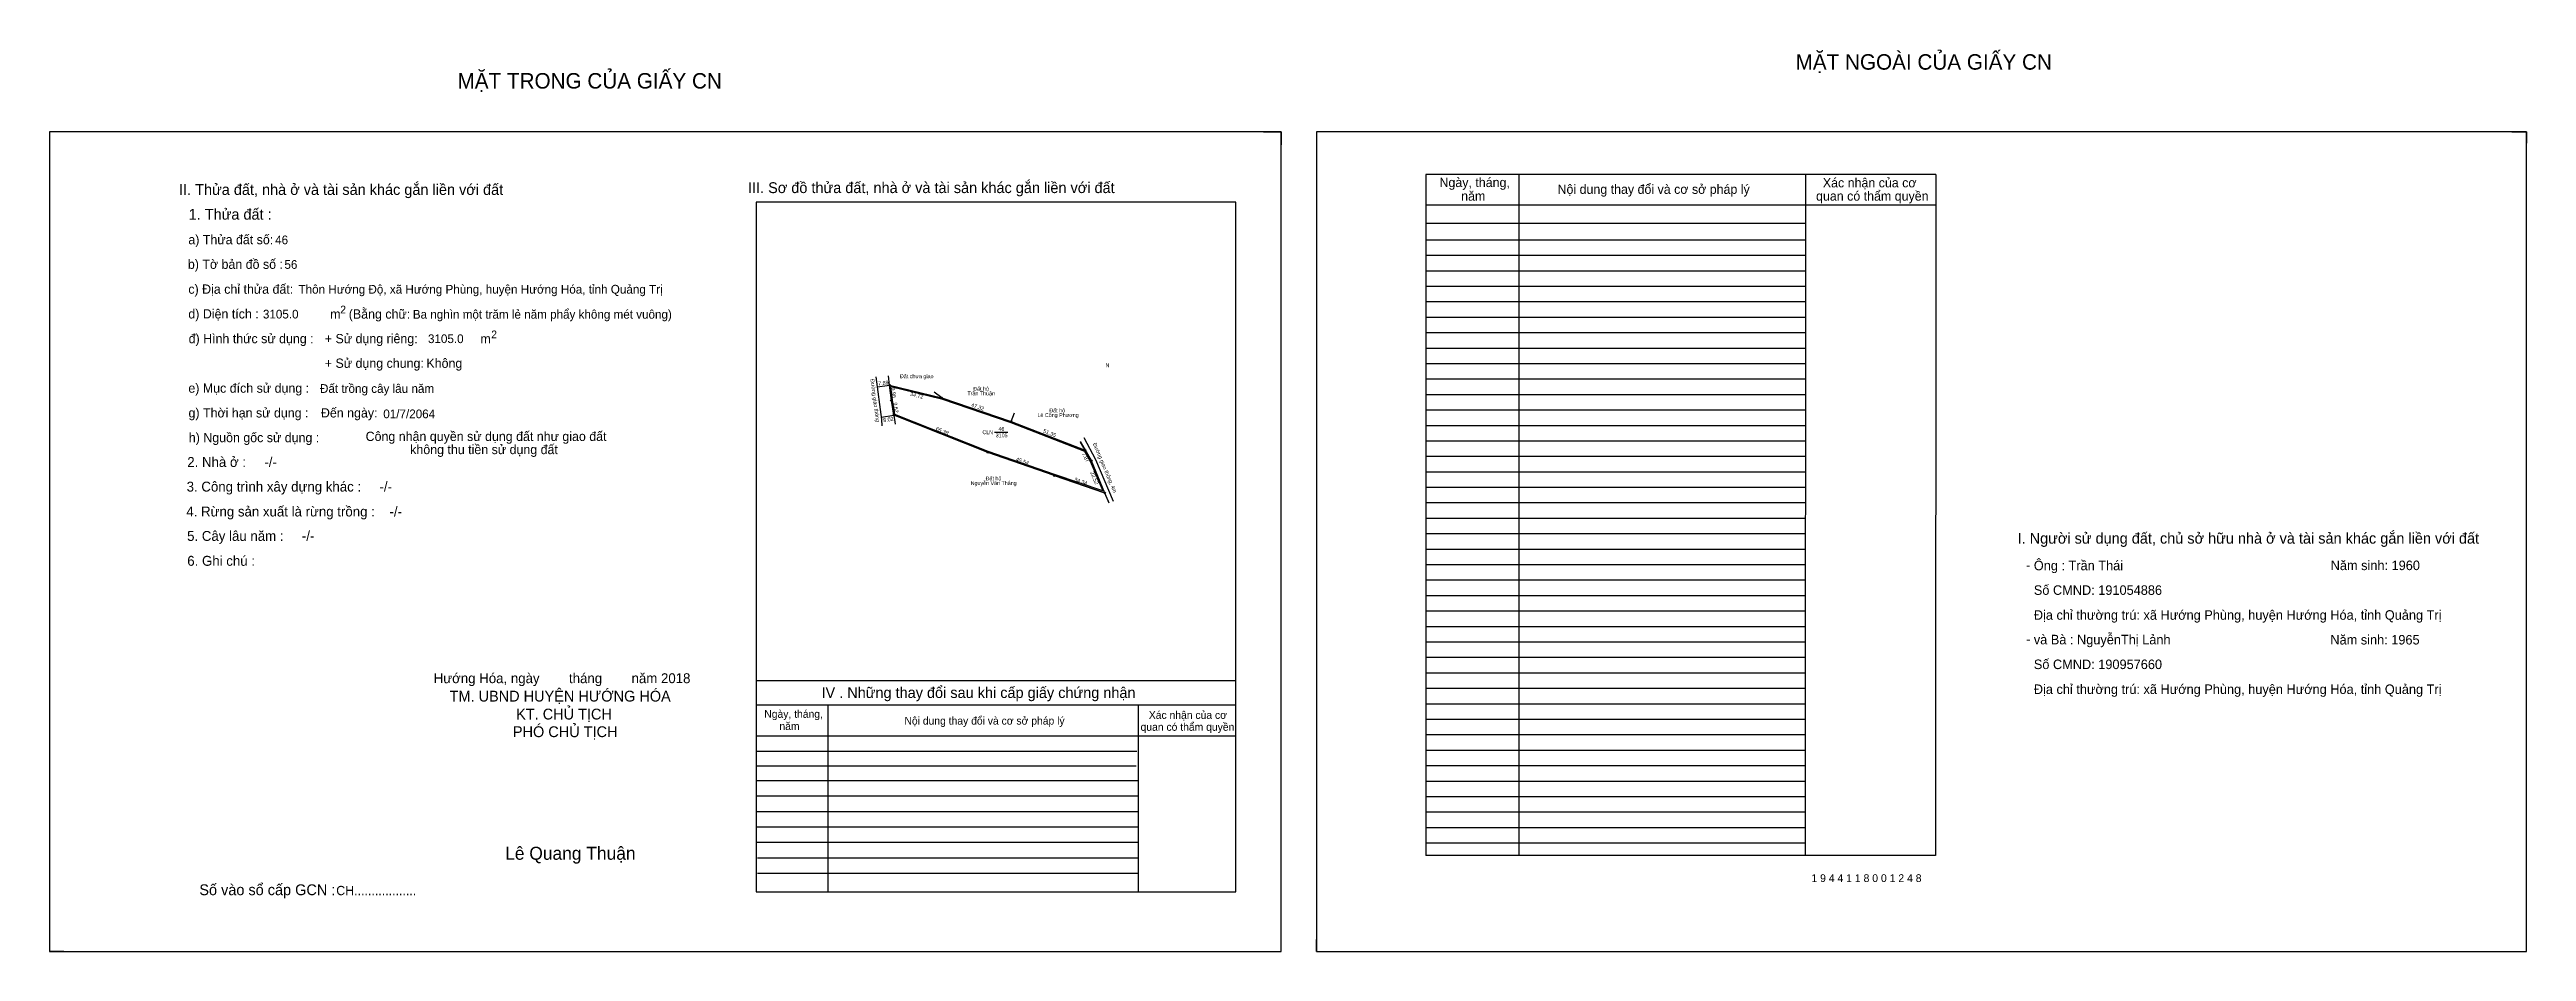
# Model space of a CAD drawing. Extents: x 531555 to 535064, y 1848466 to 1849054.
# Drawn here: x 533462 to 535064, y 1848470 to 1849054 of the extents above.
import ezdxf

# ---------------------------------------------------------------- set-up
doc = ezdxf.new("R2010")
doc.units = 0
for name, color, linetype in [('Default', 7, 'Continuous'), ('Level 1', 7, 'Continuous'), ('Level 10', 7, 'Continuous'), ('Level 11', 7, 'Continuous'), ('Level 13', 7, 'Continuous'), ('Level 23', 7, 'Continuous'), ('Level 27', 7, 'Continuous'), ('Level 36', 7, 'Continuous'), ('Level 49', 7, 'Continuous'), ('Level 5', 7, 'Continuous'), ('Level 55', 7, 'Continuous'), ('Level 6', 7, 'Continuous'), ('Level 7', 7, 'Continuous'), ('Level 8', 7, 'Continuous'), ('Level 9', 7, 'Continuous')]:
    doc.layers.add(name, color=color, linetype=linetype)

msp = doc.modelspace()

# ---------------------------------------------------------------- linework, layer by layer
at = {"layer": 'Level 10'}
for p, q in [((534247.3, 1849000.3), (534258.6, 1849000.3)), ((534258.6, 1849000.3), (534258.6, 1848991.9)), ((535054.1, 1849000.3), (535063.7, 1849000.3)), ((535063.7, 1849000.3), (535063.7, 1848992.9)), ((534005.5, 1848836.5), (534039.2, 1848828.3)), ((534039.2, 1848828.3), (534084, 1848813)), ((534112, 1848778), (534144.5, 1848766.9)), ((533462.5, 1848478.1), (533462.5, 1848470.3)), ((534281.4, 1848470.3), (534281.4, 1848478.1)), ((533471.7, 1848470.3), (533462.5, 1848470.3)), ((534281.4, 1848470.3), (534288.5, 1848470.3))]:
    msp.add_line(p, q, dxfattribs=at)
for points in [[(533462.5, 1848470.3), (534258.6, 1848470.3), (534258.6, 1849000.3), (533462.5, 1849000.3)], [(534281.4, 1848470.3), (535063.7, 1848470.3), (535063.7, 1849000.3), (534281.4, 1849000.3)], [(534008.2, 1848817.1), (534006.7, 1848826.6), (534005.5, 1848836.5), (534039.2, 1848828.3), (534084, 1848813), (534131.9, 1848794.5), (534135.9, 1848787.7), (534144.5, 1848766.9), (534112, 1848778), (534069, 1848793)], [(534008.9, 1848817.6), (534007.4, 1848826.7), (534006.3, 1848835.6), (534039, 1848827.6), (534083.8, 1848812.3), (534131.4, 1848793.9), (534135.2, 1848787.4), (534143.3, 1848768.1), (534112.2, 1848778.7), (534069.2, 1848793.7)]]:
    msp.add_lwpolyline(points, close=True, dxfattribs=at)
at = {"layer": 'Level 11'}
for centre in [(534005.5, 1848836.5), (534006.7, 1848826.6), (534039.2, 1848828.3), (534008.2, 1848817.1), (534008.2, 1848817.1), (534084, 1848813), (534131.9, 1848794.5), (534069, 1848793), (534112, 1848778), (534135.9, 1848787.7), (534144.5, 1848766.9)]:
    msp.add_circle(centre, 0.5, dxfattribs=at)
at = {"layer": 'Level 23'}
msp.add_line((534144.5, 1848766.9), (534147.3, 1848760.3), dxfattribs=at)
for points in [[(534000.8, 1848810.2), (534000.5, 1848814.2), (533996.8, 1848841.8)], [(534128.6, 1848800.1), (534135.9, 1848787.7), (534144.5, 1848766.9)], [(534150.2, 1848761.3), (534138.8, 1848788.3), (534131.2, 1848802.4)]]:
    msp.add_lwpolyline(points, dxfattribs=at)
at = {"layer": 'Level 27'}
for p, q in [((534005.5, 1848836.5), (534004.7, 1848842.5)), ((534039.2, 1848828.3), (534034.4, 1848831.9)), ((534008.2, 1848817.1), (534009.2, 1848811.2)), ((534084, 1848813), (534086.2, 1848818.6)), ((534131.9, 1848794.5), (534128.9, 1848799.7)), ((534144.5, 1848766.9), (534146.8, 1848761.4))]:
    msp.add_line(p, q, dxfattribs=at)
at = {"layer": 'Level 5'}
for p, q in [((533997.7, 1848835.5), (534005.5, 1848836.5)), ((534000.2, 1848815.8), (534008.2, 1848817.1))]:
    msp.add_line(p, q, dxfattribs=at)
at = {"layer": 'Level 7'}
for p, q in [((534597.4, 1848930.3), (534352.2, 1848930.3)), ((534597.4, 1848920.3), (534352.2, 1848920.3)), ((534597.4, 1848910.3), (534352.2, 1848910.3)), ((534597.4, 1848900.3), (534352.2, 1848900.3)), ((534597.4, 1848890.3), (534352.2, 1848890.3)), ((534597.4, 1848880.3), (534352.2, 1848880.3)), ((534597.4, 1848870.3), (534352.2, 1848870.3)), ((534597.4, 1848860.3), (534352.2, 1848860.3)), ((534597.4, 1848850.3), (534352.2, 1848850.3)), ((534597.4, 1848840.3), (534352.2, 1848840.3)), ((534597.4, 1848830.3), (534352.2, 1848830.3)), ((534597.4, 1848820.3), (534352.2, 1848820.3)), ((534597.4, 1848810.3), (534352.2, 1848810.3)), ((534597.4, 1848800.3), (534352.2, 1848800.3)), ((534597.4, 1848790.3), (534352.2, 1848790.3)), ((534597.4, 1848780.3), (534352.2, 1848780.3)), ((534597.4, 1848770.3), (534352.2, 1848770.3)), ((534597.4, 1848760.3), (534352.2, 1848760.3)), ((534597.4, 1848750.3), (534352.2, 1848750.3)), ((534597.4, 1848740.3), (534352.2, 1848740.3)), ((534597.4, 1848730.3), (534352.2, 1848730.3)), ((534597.4, 1848720.3), (534352.2, 1848720.3)), ((534597.4, 1848710.3), (534352.2, 1848710.3)), ((534597.4, 1848700.3), (534352.2, 1848700.3)), ((534597.4, 1848690.3), (534352.2, 1848690.3)), ((534597.4, 1848680.3), (534352.2, 1848680.3)), ((534597.4, 1848670.3), (534352.2, 1848670.3)), ((534597.4, 1848660.3), (534352.2, 1848660.3)), ((534597.4, 1848650.3), (534352.2, 1848650.3)), ((534597.4, 1848640.3), (534352.2, 1848640.3)), ((534597.4, 1848630.3), (534352.2, 1848630.3)), ((534597.4, 1848620.3), (534352.2, 1848620.3)), ((534597.4, 1848610.3), (534352.2, 1848610.3)), ((534165.4, 1848599.6), (533919.3, 1848599.6)), ((534164.9, 1848590.1), (533919.3, 1848590.1)), ((534597.4, 1848600.3), (534352.2, 1848600.3)), ((534597.4, 1848590.3), (534352.2, 1848590.3)), ((534166.2, 1848580.7), (533919.3, 1848580.7)), ((534166.2, 1848570.7), (533919.3, 1848570.7)), ((534597.4, 1848580.3), (534352.2, 1848580.3)), ((534597.4, 1848570.3), (534352.2, 1848570.3)), ((534166.2, 1848560.7), (533919.3, 1848560.7)), ((534597.4, 1848560.3), (534352.2, 1848560.3)), ((534166.2, 1848550.7), (533919.3, 1848550.7)), ((534166.2, 1848540.7), (533919.3, 1848540.7)), ((534597.4, 1848550.3), (534352.2, 1848550.3)), ((534597.4, 1848540.3), (534352.2, 1848540.3)), ((534166.2, 1848530.7), (533920.1, 1848530.7)), ((534166.2, 1848520.7), (533920.1, 1848520.7))]:
    msp.add_line(p, q, dxfattribs=at)
at = {"layer": 'Level 8'}
for p, q in [((534681.8, 1848972.8), (534352.2, 1848972.8)), ((534352.2, 1848972.8), (534352.2, 1848532.3)), ((534412.2, 1848972.8), (534412.2, 1848532.3)), ((534597.6, 1848972.6), (534597.4, 1848532.3)), ((534681.8, 1848972.8), (534681.7, 1848532.3)), ((534229.3, 1848954.9), (533919.3, 1848954.9)), ((533919.3, 1848954.9), (533919.3, 1848508.9)), ((534229.3, 1848508.9), (534229.3, 1848954.9)), ((534681.8, 1848952.8), (534352.2, 1848952.8)), ((534597.4, 1848941), (534352.2, 1848941)), ((534229.3, 1848645.3), (533919.3, 1848645.3)), ((534229.3, 1848629.6), (533919.3, 1848629.6)), ((533965.5, 1848629.6), (533965.5, 1848508.9)), ((534166.2, 1848629.6), (534166.2, 1848508.9)), ((534229.3, 1848609.6), (533919.3, 1848609.6)), ((534681.7, 1848532.3), (534352.2, 1848532.3)), ((533919.3, 1848508.9), (534229.3, 1848508.9))]:
    msp.add_line(p, q, dxfattribs=at)
at = {"layer": 'Level 9'}
msp.add_line((534073.4, 1848806.1), (534082, 1848806.1), dxfattribs=at)

# ---------------------------------------------------------------- texts
at = {"layer": 'Default'}
for s, p in [('e) Mục đích sử dụng :', (533552.2, 1848831.6)), ('g) Thời hạn sử dụng :', (533552.3, 1848815.6)), ('Đến ngày:', (533637.9, 1848815.6)), ('h) Nguồn gốc sử dụng :', (533552.5, 1848799.6)), ('Công nhận quyền sử dụng đất như giao đất', (533666.8, 1848800.4)), ('không thu tiền sử dụng đất', (533695.6, 1848791.9))]:
    msp.add_text(s, height=6, dxfattribs=at).set_placement(p)
at = {"layer": 'Level 1'}
msp.add_text('N', height=2.5, dxfattribs=at).set_placement((534145.1, 1848848.1))
at = {"layer": 'Level 13'}
for s, p in [('CLN', (534065.5, 1848804.8)), ('3105', (534074.1, 1848802.8)), ('46', (534075.9, 1848806.9))]:
    msp.add_text(s, height=2.5, dxfattribs=at).set_placement(p)
at = {"layer": 'Level 36'}
for s, p in [('Đất chưa giao', (534012.2, 1848841)), ('Trần Thuận', (534055.8, 1848829.9)), ('Đất hộ', (534059.6, 1848832.9)), ('Lê Công Phương', (534101.1, 1848815.9)), ('Đất hộ', (534108.8, 1848818.9)), ('Đất hộ', (534067.6, 1848774.9)), ('Nguyễn Văn Thắng', (534057.9, 1848771.9))]:
    msp.add_text(s, height=2.5, dxfattribs=at).set_placement(p)
at = {"layer": 'Level 49'}
for s, rotation, p in [('9.96', 277.0394, (534006.5, 1848834.8)), ('34.72', 346.34, (534018.6, 1848829.7)), ('9.62', 279.1491, (534007.8, 1848825.1)), ('47.32', 341.1362, (534058, 1848822.7)), ('65.38', 338.3516, (534035.1, 1848807.3)), ('51.35', 338.872, (534104.5, 1848805.9)), ('45.54', 340.7693, (534086.9, 1848787.6)), ('7.87', 300.3141, (534129.4, 1848792.1)), ('22.52', 292.5338, (534135.2, 1848780)), ('34.34', 341.143, (534124.6, 1848774.5))]:
    msp.add_text(s, height=2.5, rotation=rotation, dxfattribs=at).set_placement(p)
at = {"layer": 'Level 5'}
for s, rotation, p in [('Đường giao thông', 277.5078, (533993.1, 1848840.3)), ('7.89', 7.0656, (533998.3, 1848836.2)), ('8.02', 9.1491, (534001.6, 1848812.5)), ('Đường giao thông, 4m', 292.8784, (534136.8, 1848798.6))]:
    msp.add_text(s, height=2.5, rotation=rotation, dxfattribs=at).set_placement(p)
at = {"layer": 'Level 55'}
for s, height, p in [('1', 0.4, (534005.4, 1848836.5)), ('0', 0.11, (534005.4, 1848836.4)), ('0', 0.11, (534005.4, 1848836.4)), ('0', 0.11, (534005.4, 1848836.4)), ('0', 0.11, (534005.4, 1848836.4)), ('10', 0.4, (534006.4, 1848826.6)), ('0', 0.11, (534006.7, 1848826.5)), ('0', 0.11, (534006.7, 1848826.5)), ('2', 0.4, (534039.1, 1848828.3)), ('37', 0.11, (534039.1, 1848828.2)), ('0', 0.11, (534039.2, 1848828.2)), ('0', 0.11, (534039.2, 1848828.2)), ('9', 0.4, (534008.1, 1848817.1)), ('0', 0.11, (534008.2, 1848817)), ('53', 0.11, (534008.2, 1848817)), ('0', 0.11, (534008.2, 1848817)), ('3', 0.4, (534083.9, 1848813)), ('37', 0.11, (534083.9, 1848812.9)), ('38', 0.11, (534083.9, 1848812.9)), ('4', 0.4, (534131.8, 1848794.5)), ('38', 0.11, (534131.8, 1848794.4)), ('0', 0.11, (534131.9, 1848794.4)), ('8', 0.4, (534068.9, 1848793)), ('53', 0.11, (534068.9, 1848792.9)), ('7', 0.4, (534111.9, 1848778)), ('53', 0.11, (534111.9, 1848777.9)), ('5', 0.4, (534135.7, 1848787.7)), ('0', 0.11, (534135.8, 1848787.6)), ('6', 0.4, (534144.4, 1848766.9)), ('53', 0.11, (534144.4, 1848766.8)), ('0', 0.11, (534144.5, 1848766.8))]:
    msp.add_text(s, height=height, dxfattribs=at).set_placement(p)
at = {"layer": 'Level 6'}
for s, height, p in [('46', 5.63, (533608.3, 1848927.6)), ('56', 5.63, (533614.3, 1848911.7)), ('Thôn Hướng Độ, xã Hướng Phùng, huyện Hướng Hóa, tỉnh Quảng Trị', 5.64, (533623.4, 1848895.7)), ('3105.0', 5.63, (533600.4, 1848879.6)), ('Ba nghìn một trăm lẻ năm phẩy không mét vuông)', 5.632, (533697.3, 1848879.5)), ('3105.0', 5.63, (533707.1, 1848863.7)), ('Đất trồng cây lâu năm', 5.64, (533637.3, 1848831.5)), ('01/7/2064', 5.64, (533678.2, 1848815.1)), ('Ông : Trần Thái', 6.16, (534745.2, 1848716.8)), ('Năm sinh: 1960', 6.16, (534937.1, 1848716.9)), ('Số CMND: 191054886', 6.16, (534745.2, 1848700.9)), ('Địa chỉ thường trú: xã Hướng Phùng, huyện Hướng Hóa, tỉnh Quảng Trị', 6.16, (534745.2, 1848684.8)), ('và Bà : NguyễnThị Lảnh', 6.16, (534745.2, 1848668.9)), ('Năm sinh: 1965', 6.16, (534936.9, 1848668.8)), ('Số CMND: 190957660', 6.16, (534745.2, 1848652.9)), ('Địa chỉ thường trú: xã Hướng Phùng, huyện Hướng Hóa, tỉnh Quảng Trị', 6.16, (534745.2, 1848636.8)), ('1 9 4 4 1 1 8 0 0 1 2 4 8', 5.04, (534601.4, 1848515.2))]:
    msp.add_text(s, height=height, dxfattribs=at).set_placement(p)
at = {"layer": 'Level 7'}
for s, height, p in [('MẶT NGOÀI CỦA GIẤY CN', 10, (534591.2, 1849040.5)), ('MẶT TRONG CỦA GIẤY CN', 10, (533726.2, 1849028.3)), ('Ngày, tháng,', 6, (534361, 1848964.6)), ('Xác nhận của cơ', 6, (534608.8, 1848964.4)), ('II. Thửa đất, nhà ở và tài sản khác gắn liền với đất', 7, (533546.2, 1848959.5)), ('III. Sơ đồ thửa đất, nhà ở và tài sản khác gắn liền với đất', 7, (533914, 1848960.7)), ('năm', 6, (534375, 1848955.8)), ('Nội dung thay đổi và cơ sở pháp lý', 6, (534437.3, 1848960.2)), (' quan có thẩm quyền', 6, (534602.2, 1848955.8)), ('1. Thửa đất :', 7, (533552.4, 1848943.5)), ('a) Thửa đất số:', 6, (533552.2, 1848927.6)), ('b) Tờ bản đồ số :', 6, (533551.9, 1848911.7)), ('c) Địa chỉ thửa đất:', 6, (533552.2, 1848895.6)), ('d) Diện tích :', 6, (533552.2, 1848879.6)), ('m', 6, (533643.9, 1848879.5)), ('2', 5, (533650.4, 1848882.9)), ('(Bằng chữ:', 6, (533655.9, 1848879.5)), ('đ) Hình thức sử dụng :', 6, (533552.4, 1848863.6)), ('+ Sử dụng riêng:', 6, (533640.4, 1848863.6)), ('m', 6, (533741, 1848863.5)), ('2', 5, (533748, 1848866.8)), ('+ Sử dụng chung:', 6, (533640.4, 1848847.7)), ('Không', 6, (533706.1, 1848847.7)), ('2. Nhà ở :     -/-', 6.4, (533551.5, 1848783.6)), ('3. Công trình xây dựng khác :     -/-', 6.4, (533551.1, 1848767.7)), ('4. Rừng sản xuất là rừng trồng :    -/-', 6.4, (533550.9, 1848751.6)), ('5. Cây lâu năm :     -/-', 6.4, (533551.4, 1848735.8)), ('I. Người sử dụng đất, chủ sở hữu nhà ở và tài sản khác gắn liền với đất', 7, (534734.7, 1848734)), ('6. Ghi chú :', 6.4, (533551.5, 1848719.7)), ('-', 6.4, (534740.1, 1848717)), ('-', 6.4, (534740.2, 1848669.1)), ('Hướng Hóa, ngày        tháng        năm 2018', 6.4, (533710.8, 1848643.8)), ('TM. UBND HUYỆN HƯỚNG HÓA', 7, (533721.1, 1848631.9)), ('IV . Những thay đổi sau khi cấp giấy chứng nhận', 7, (533961.5, 1848634.2)), ('PHÓ CHỦ TỊCH', 7, (533762, 1848608.9)), ('KT. CHỦ TỊCH', 7, (533764.1, 1848620.3)), ('Ngày, tháng,', 5, (533924.5, 1848621.4)), ('năm', 5, (533934.3, 1848613.5)), ('Nội dung thay đổi và cơ sở pháp lý', 5, (534015.1, 1848617)), (' quan có thẩm quyền', 5, (534165.9, 1848613)), ('Xác nhận của cơ', 5, (534173.1, 1848620.7)), ('Lê Quang Thuận', 8.4, (533757, 1848529.6)), ('Số vào sổ cấp GCN :', 7, (533559.3, 1848506.7)), ('CH..................', 6, (533647.8, 1848506.7))]:
    msp.add_text(s, height=height, dxfattribs=at).set_placement(p)

doc.saveas('drawing.dxf')
